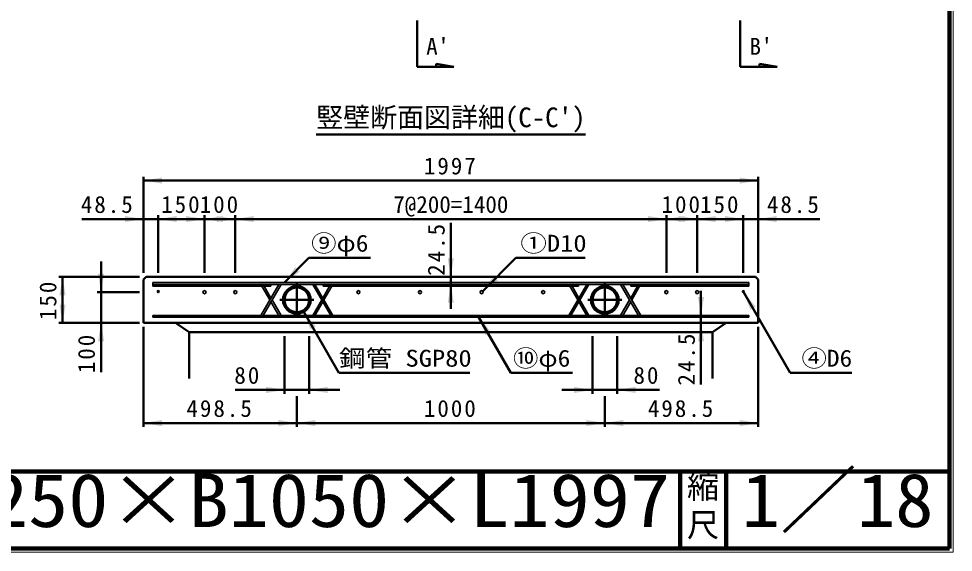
# Model space of a CAD drawing. Units: millimetres, scale not verified, with parts at other scales. Extents: x 100 to 4105, y 100 to 2870.
# Drawn here: x 2891 to 4105, y 100 to 793 of the extents above; entities that cross this region are included whole.
import ezdxf
from ezdxf.enums import TextEntityAlignment as Align

# ---------------------------------------------------------------- set-up
doc = ezdxf.new("R2010")
doc.units = ezdxf.units.MM
doc.header["$LTSCALE"] = 5
doc.linetypes.add('USER2', pattern=[13.4, 10, -1.2, 1, -1.2])
doc.layers.add('V-nasSTD', color=7, linetype='Continuous', lineweight=50)
doc.styles.add('ＭＳ ゴシック', font='')
doc.styles.get('ＭＳ ゴシック').set_extended_font_data('MS Gothic')

msp = doc.modelspace()

# ---------------------------------------------------------------- hatches: boundary and pattern name
at = {"layer": 'V-nasSTD'}
for points in [[(3076.824, 582.932), (3076.824, 578.932), (3052.824, 582.932), (3076.824, 586.932)], [(3827.624, 582.932), (3827.624, 578.932), (3851.624, 582.932), (3827.624, 586.932)], [(3028.824, 532.932), (3028.824, 528.932), (3052.824, 532.932), (3028.824, 536.932)], [(3096.224, 532.932), (3096.224, 528.932), (3072.224, 532.932), (3096.224, 536.932)], [(3108.224, 532.932), (3108.224, 528.932), (3132.224, 532.932), (3108.224, 536.932)], [(3156.224, 532.932), (3156.224, 528.932), (3132.224, 532.932), (3156.224, 536.932)], [(3148.224, 532.932), (3148.224, 528.932), (3172.224, 532.932), (3148.224, 536.932)], [(3196.224, 532.932), (3196.224, 528.932), (3172.224, 532.932), (3196.224, 536.932)], [(3708.224, 532.932), (3708.224, 528.932), (3732.224, 532.932), (3708.224, 536.932)], [(3756.224, 532.932), (3756.224, 528.932), (3732.224, 532.932), (3756.224, 536.932)], [(3748.224, 532.932), (3748.224, 528.932), (3772.224, 532.932), (3748.224, 536.932)], [(3796.224, 532.932), (3796.224, 528.932), (3772.224, 532.932), (3796.224, 536.932)], [(3808.224, 532.932), (3808.224, 528.932), (3832.224, 532.932), (3808.224, 536.932)], [(3875.624, 532.932), (3875.624, 528.932), (3851.624, 532.932), (3875.624, 536.932)], [(3452.224, 481.932), (3456.224, 481.932), (3452.224, 457.932), (3448.224, 481.932)], [(2997.824, 461.932), (3001.824, 461.932), (2997.824, 437.932), (2993.824, 461.932)], [(3252.956, 467.503), (3255.784, 464.674), (3235.985, 450.532), (3250.127, 470.331)], [(2947.824, 433.932), (2943.824, 433.932), (2947.824, 457.932), (2951.824, 433.932)], [(3510.608, 456.317), (3513.437, 453.489), (3493.638, 439.347), (3507.78, 459.146)], [(3452.224, 424.132), (3448.224, 424.132), (3452.224, 448.132), (3456.224, 424.132)], [(3844.824, 416.908), (3841.36, 414.908), (3832.824, 437.693), (3848.288, 418.908)], [(3777.224, 431.732), (3781.224, 431.732), (3777.224, 407.732), (3773.224, 431.732)], [(2947.824, 421.932), (2951.824, 421.932), (2947.824, 397.932), (2943.824, 421.932)], [(3273.224, 391.559), (3269.76, 389.559), (3261.224, 412.344), (3276.688, 393.559)], [(3500.685, 384.348), (3497.22, 382.348), (3488.685, 405.132), (3504.149, 386.348)], [(2997.824, 373.932), (2993.824, 373.932), (2997.824, 397.932), (3001.824, 373.932)], [(3777.224, 373.932), (3773.224, 373.932), (3777.224, 397.932), (3781.224, 373.932)], [(3212.224, 310.932), (3212.224, 314.932), (3236.224, 310.932), (3212.224, 306.932)], [(3292.224, 310.932), (3292.224, 306.932), (3268.224, 310.932), (3292.224, 314.932)], [(3612.224, 310.932), (3612.224, 314.932), (3636.224, 310.932), (3612.224, 306.932)], [(3692.224, 310.932), (3692.224, 306.932), (3668.224, 310.932), (3692.224, 314.932)], [(3076.824, 267.932), (3076.824, 263.932), (3052.824, 267.932), (3076.824, 271.932)], [(3228.224, 267.932), (3228.224, 263.932), (3252.224, 267.932), (3228.224, 271.932)], [(3276.224, 267.932), (3276.224, 263.932), (3252.224, 267.932), (3276.224, 271.932)], [(3628.224, 267.932), (3628.224, 263.932), (3652.224, 267.932), (3628.224, 271.932)], [(3676.224, 267.932), (3676.224, 263.932), (3652.224, 267.932), (3676.224, 271.932)], [(3827.624, 267.932), (3827.624, 263.932), (3851.624, 267.932), (3827.624, 271.932)]]:
    msp.add_hatch(color=256, dxfattribs=at).paths.add_polyline_path(points)

# ---------------------------------------------------------------- linework, layer by layer
at = {"layer": 'V-nasSTD', "lineweight": 100}
for p, q in [((4100, 105), (4100, 2865)), ((105, 205), (4100, 205)), ((3750, 205), (3750, 105)), ((3810, 205), (3810, 105)), ((105, 105), (4100, 105))]:
    msp.add_line(p, q, dxfattribs=at)
at = {"layer": 'V-nasSTD'}
for p, q in [((3408.296, 790.769), (3408.296, 730.769)), ((3828.296, 790.769), (3828.296, 730.769)), ((3433.296, 730.769), (3408.296, 730.769)), ((3433.296, 730.769), (3433.296, 734.609)), ((3433.296, 734.609), (3456.336, 730.769)), ((3433.296, 730.769), (3456.336, 730.769)), ((3853.296, 730.769), (3828.296, 730.769)), ((3853.296, 730.769), (3853.296, 734.609)), ((3853.296, 734.609), (3876.336, 730.769)), ((3876.336, 730.769), (3853.296, 730.769)), ((3277.224, 642.932), (3627.224, 642.932)), ((3052.824, 462.932), (3052.824, 587.932)), ((3851.624, 582.932), (3052.824, 582.932)), ((3851.624, 462.932), (3851.624, 587.932)), ((3072.224, 462.932), (3072.224, 537.932)), ((3132.224, 462.932), (3132.224, 537.932)), ((3172.224, 462.932), (3172.224, 537.932)), ((3732.224, 462.932), (3732.224, 537.932)), ((3772.224, 462.932), (3772.224, 537.932)), ((3832.224, 462.932), (3832.224, 537.932)), ((3052.824, 532.932), (2972.824, 532.932)), ((3072.224, 532.932), (3052.824, 532.932)), ((3132.224, 532.932), (3072.224, 532.932)), ((3172.224, 532.932), (3132.224, 532.932)), ((3172.224, 532.932), (3732.224, 532.932)), ((3452.224, 457.932), (3452.224, 527.932)), ((3732.224, 532.932), (3772.224, 532.932)), ((3772.224, 532.932), (3832.224, 532.932)), ((3832.224, 532.932), (3851.624, 532.932)), ((3851.624, 532.932), (3931.624, 532.932)), ((2997.824, 477.932), (2997.824, 437.932)), ((3267.985, 482.532), (3235.985, 450.532)), ((3267.985, 482.532), (3347.985, 482.532)), ((3536.824, 482.532), (3493.638, 439.347)), ((3536.824, 482.532), (3626.824, 482.532)), ((2942.824, 457.932), (3047.824, 457.932)), ((2947.824, 457.932), (2947.824, 397.932)), ((3056.424, 457.932), (3052.824, 454.332)), ((3052.824, 454.332), (3052.824, 397.932)), ((3848.024, 457.932), (3056.424, 457.932)), ((3452.224, 448.132), (3452.224, 457.932)), ((3851.624, 454.332), (3848.024, 457.932)), ((3851.624, 397.932), (3851.624, 454.332)), ((2992.824, 437.932), (3047.824, 437.932)), ((2997.824, 437.932), (2997.824, 397.932)), ((3452.224, 416.132), (3452.224, 448.132)), ((3777.224, 439.732), (3777.224, 407.732)), ((3893.192, 333.132), (3832.824, 437.693)), ((3306.956, 333.132), (3261.224, 412.344)), ((3530.254, 333.132), (3488.685, 405.132)), ((3777.224, 397.932), (3777.224, 407.732)), ((2942.824, 397.932), (3047.824, 397.932)), ((2997.824, 397.932), (2997.824, 333.932)), ((3052.824, 397.932), (3851.624, 397.932)), ((3052.824, 392.932), (3052.824, 262.932)), ((3112.224, 385.932), (3094.404, 397.932)), ((3777.224, 397.932), (3777.224, 317.932)), ((3810.044, 397.932), (3792.224, 385.932)), ((3851.624, 392.932), (3851.624, 262.932)), ((3112.224, 325.932), (3112.224, 385.932)), ((3112.224, 385.932), (3792.224, 385.932)), ((3236.224, 380.932), (3236.224, 305.932)), ((3268.224, 380.932), (3268.224, 305.932)), ((3636.224, 380.932), (3636.224, 305.932)), ((3668.224, 380.932), (3668.224, 305.932)), ((3792.224, 325.932), (3792.224, 385.932)), ((3306.956, 333.132), (3476.956, 333.132)), ((3530.254, 333.132), (3610.254, 333.132)), ((3973.192, 333.132), (3893.192, 333.132)), ((3236.224, 310.932), (3172.224, 310.932)), ((3268.224, 310.932), (3236.224, 310.932)), ((3308.224, 310.932), (3268.224, 310.932)), ((3596.224, 310.932), (3636.224, 310.932)), ((3636.224, 310.932), (3668.224, 310.932)), ((3668.224, 310.932), (3723.224, 310.932)), ((3252.224, 302.932), (3252.224, 262.932)), ((3652.224, 302.932), (3652.224, 262.932)), ((3252.224, 267.932), (3052.824, 267.932)), ((3652.224, 267.932), (3252.224, 267.932)), ((3851.624, 267.932), (3652.224, 267.932))]:
    msp.add_line(p, q, dxfattribs=at)
at = {"layer": 'V-nasSTD', "lineweight": 35}
for p, q in [((3065.224, 450.532), (3065.224, 448.132)), ((3839.224, 450.532), (3065.224, 450.532)), ((3839.224, 448.132), (3839.224, 450.532)), ((3065.224, 448.132), (3839.224, 448.132)), ((3065.224, 448.132), (3065.224, 445.732)), ((3065.224, 445.732), (3218.224, 445.732)), ((3228.846, 448.132), (3205.521, 407.732)), ((3206.907, 445.732), (3217.183, 427.932)), ((3208.292, 407.732), (3231.617, 448.132)), ((3218.569, 430.332), (3209.678, 445.732)), ((3218.224, 448.132), (3218.224, 445.732)), ((3272.83, 448.132), (3296.155, 407.732)), ((3298.926, 407.732), (3275.601, 448.132)), ((3285.878, 430.332), (3294.769, 445.732)), ((3286.224, 448.132), (3286.224, 445.732)), ((3286.224, 445.732), (3618.224, 445.732)), ((3297.541, 445.732), (3287.264, 427.932)), ((3628.846, 448.132), (3605.521, 407.732)), ((3606.907, 445.732), (3617.183, 427.932)), ((3608.292, 407.732), (3631.617, 448.132)), ((3618.569, 430.332), (3609.678, 445.732)), ((3618.224, 445.732), (3618.224, 448.132)), ((3672.83, 448.132), (3696.155, 407.732)), ((3698.926, 407.732), (3675.601, 448.132)), ((3685.878, 430.332), (3694.769, 445.732)), ((3686.224, 448.132), (3686.224, 445.732)), ((3686.224, 445.732), (3839.224, 445.732)), ((3697.541, 445.732), (3687.264, 427.932)), ((3839.224, 445.732), (3839.224, 448.132)), ((3228.846, 407.732), (3218.569, 425.532)), ((3219.955, 427.932), (3231.617, 407.732)), ((3272.83, 407.732), (3284.493, 427.932)), ((3285.878, 425.532), (3275.601, 407.732)), ((3628.846, 407.732), (3618.569, 425.532)), ((3619.955, 427.932), (3631.617, 407.732)), ((3672.83, 407.732), (3684.493, 427.932)), ((3685.878, 425.532), (3675.601, 407.732)), ((3065.224, 407.732), (3065.224, 405.332)), ((3839.224, 407.732), (3065.224, 407.732)), ((3065.224, 405.332), (3839.224, 405.332)), ((3839.224, 405.332), (3839.224, 407.732))]:
    msp.add_line(p, q, dxfattribs=at)
at = {"layer": 'V-nasSTD', "linetype": 'USER2'}
for p, q in [((3252.224, 449.932), (3252.224, 405.932)), ((3652.224, 449.932), (3652.224, 405.932)), ((3230.224, 427.932), (3274.224, 427.932)), ((3630.224, 427.932), (3674.224, 427.932))]:
    msp.add_line(p, q, dxfattribs=at)
at = {"layer": 'V-nasSTD', "lineweight": 13}
msp.add_lwpolyline([(100, 100), (100, 2870), (4105, 2870), (4105, 100)], close=True, dxfattribs=at)
at = {"layer": 'V-nasSTD', "lineweight": 35}
for centre, radius in [((3072.224, 438.732), 1.2), ((3132.224, 437.932), 2), ((3172.224, 437.932), 2), ((3332.224, 437.932), 2), ((3412.224, 437.932), 2), ((3492.224, 437.932), 2), ((3572.224, 437.932), 2), ((3732.224, 437.932), 2), ((3772.224, 437.932), 2), ((3832.224, 438.732), 1.2)]:
    msp.add_circle(centre, radius, dxfattribs=at)
at = {"layer": 'V-nasSTD'}
for centre, radius in [((3252.224, 427.932), 18), ((3252.224, 427.932), 16), ((3652.224, 427.932), 18), ((3652.224, 427.932), 16)]:
    msp.add_circle(centre, radius, dxfattribs=at)

# ---------------------------------------------------------------- texts
at = {"layer": 'V-nasSTD', "style": 'ＭＳ ゴシック'}
for s, height, p in [("A'", 21.99, (3435.185, 768.325)), ("B'", 21.99, (3855.185, 768.325)), ("竪壁断面図詳細(C-C')", 25.66, (3452.224, 677.932)), ('7@200=1400', 21.99, (3452.224, 562.932))]:
    msp.add_text(s, height=height, dxfattribs=at).set_placement(p, align=Align.TOP_CENTER)
for s, width, p in [('⑨φ6', 1.1, (3307.985, 512.532)), ('①D10', 1.15, (3585.574, 512.532)), ('鋼管 SGP80', 1.15, (3393.206, 363.132)), ('⑩φ6', 1.1, (3570.254, 363.132)), ('④D6', 1.1, (3940.692, 363.132))]:
    msp.add_text(s, height=21.99, dxfattribs=dict(at, width=width)).set_placement(p, align=Align.TOP_CENTER)
for s, width, p in [('1／18', 1.05, (3830.25, 202.582)), ('H1250×B1050×L1997', 1.1, (2746.75, 202.508))]:
    msp.add_text(s, height=69.65, dxfattribs=dict(at, width=width)).set_placement(p, align=Align.TOP_LEFT)
for s, p in [('縮', (3758.982, 200.999)), ('尺', (3758.976, 151.01))]:
    msp.add_text(s, height=30.79, dxfattribs=at).set_placement(p, align=Align.TOP_LEFT)
at = {"layer": 'V-nasSTD', "char_height": 21.99, "attachment_point": 2, "style": 'ＭＳ ゴシック'}
for s, insert in [('\\T1.17;1997', (3452.224, 612.932)), ('\\T1.17;48.5', (3006.574, 562.932)), ('\\T1.17;150', (3102.224, 562.932)), ('\\T1.17;100', (3152.224, 562.932)), ('\\T1.17;100', (3752.224, 562.932)), ('\\T1.17;150', (3802.224, 562.932)), ('\\T1.17;48.5', (3897.874, 562.932)), ('\\T1.17;80', (3188.474, 340.932)), ('\\T1.17;80', (3706.974, 340.932)), ('\\T1.17;498.5', (3152.524, 297.932)), ('\\T1.17;1000', (3452.224, 297.932)), ('\\T1.17;498.5', (3751.924, 297.932))]:
    msp.add_mtext(s, dxfattribs=dict(at, insert=insert))
at = {"layer": 'V-nasSTD', "char_height": 21.99, "attachment_point": 2, "rotation": 90, "style": 'ＭＳ ゴシック'}
for s, insert in [('\\T1.17;24.5', (3422.224, 494.182)), ('\\T1.17;150', (2917.824, 427.932)), ('\\T1.17;100', (2967.824, 358.932)), ('\\T1.17;24.5', (3747.224, 351.682))]:
    msp.add_mtext(s, dxfattribs=dict(at, insert=insert))

doc.saveas('drawing.dxf')
